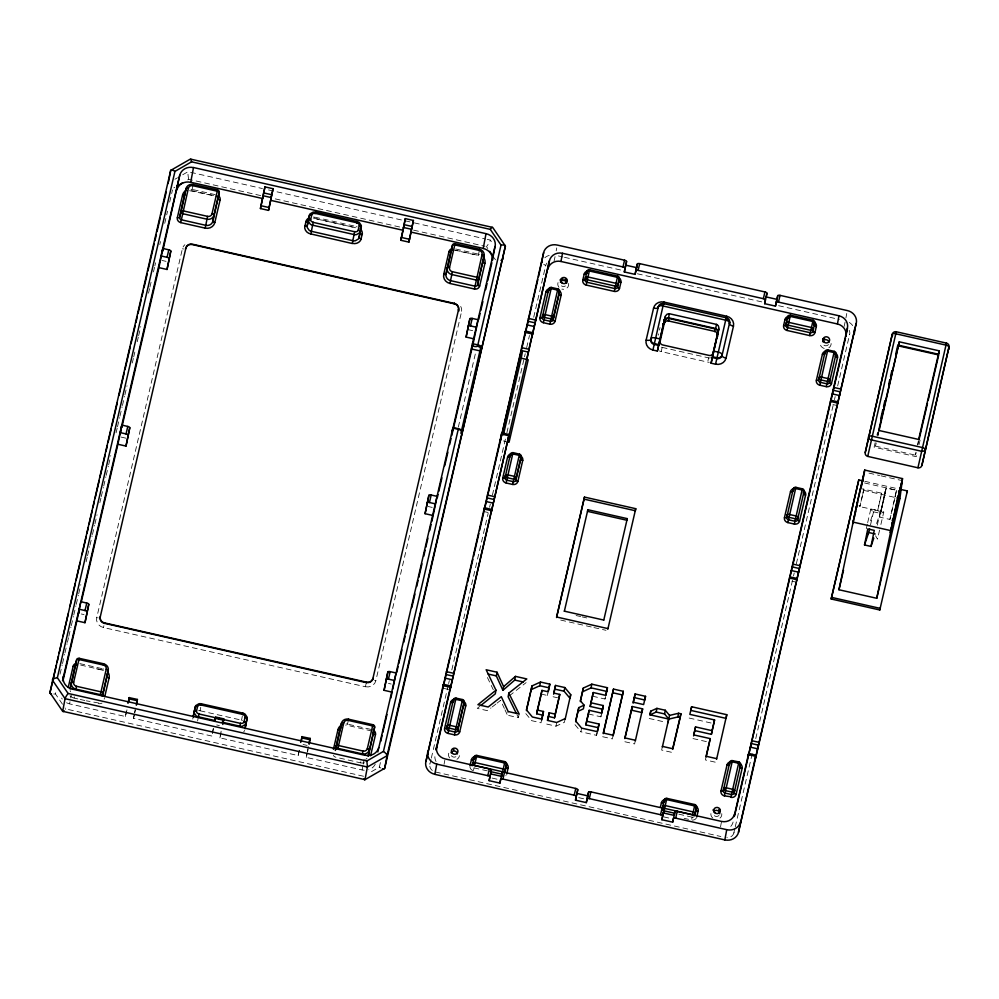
<?xml version="1.0" encoding="UTF-8"?>
<svg xmlns="http://www.w3.org/2000/svg" width="999" height="999" viewBox="0 0 999 999"><rect width="100%" height="100%" fill="white"/><g stroke="black" fill="none" stroke-linecap="round" stroke-linejoin="round"><path stroke-width="0.75" stroke-dasharray="5 3.75" d="M884.814 494.755L885.614 490.684M883.578 498.888L879.62 517.107L889.884 519.443L896.453 490.309L886.225 487.999L884.19 497.689M896.478 490.359L895.429 495.679M96.404 668.768L102.51 670.154L102.847 668.806L79.833 663.611M313.474 218.182A5.782 5.357 10.7 0 1 314.423 218.319L355.881 227.822L314.398 218.481L314.735 217.145L356.193 226.511L356.006 227.347M479.245 250.786L478.346 255.532L453.896 250.025M862.674 488.661L863.823 489.21L859.914 506.381L862.699 494.655M862.874 493.868L863.823 489.21L881.642 493.194L884.14 492.782L885.601 490.684M126.96 709.839L125.412 716.508L69.58 703.883L70.417 699.462M70.692 697.989L71.254 695.042M193.107 184.503L191.92 190.747L192.258 189.448L215.172 194.63M125.412 716.508L126.786 709.215M211.788 736.038L133.516 718.331L134.341 713.96M134.615 712.499L135.439 708.129M197.602 720.991L198.389 716.82M198.639 710.626A5.782 5.357 10.7 0 1 200.1 710.776L201.411 703.833M212.337 733.116L213.174 728.746M299.4 750.237L298.164 755.556L219.892 737.861L221.815 727.659M242.482 720.441A5.782 5.357 10.7 0 0 241.558 720.154L242.607 714.597M298.164 755.556L299.55 748.276M364.21 770.254A11.551 10.702 10.7 0 1 362.113 769.942L306.268 757.392L307.093 753.021M307.367 751.56L308.466 745.729M348.476 719.193L347.315 725.386L347.627 724.15L372.078 729.67M362.1 770.017L362.924 765.596M363.211 764.123L364.872 755.281M444.043 764.36L444.817 760.276M556.193 250.849L556.743 247.927M519.13 713.998L518.431 717.682L507.455 715.197L508.154 711.513M541.72 719.105L541.033 722.789L531.668 720.666L525.749 713.548M541.258 694.08L547.377 695.466L547.839 693.006M546.715 724.075L555.981 726.173L556.68 722.489M565.147 718.618L564.447 722.302L555.981 726.173M597.152 732.804L596.553 735.339L580.906 731.805L581.605 728.121M596.553 735.339L597.252 731.655M588.448 713.998L600.861 716.807L601.323 714.347M592.582 696.216L604.994 699.025L605.456 696.565M613.111 735.239L612.412 738.923L602.597 736.713M635.327 740.259L634.64 743.943L624.2 741.595M662.362 746.378L661.663 750.062L672.002 752.397L672.702 748.713M706.131 756.268L705.444 759.952L715.871 762.312L716.57 758.628M720.529 826.872L721.553 821.415M845.928 317.882L846.752 313.486M661.588 347.202A3.322 3.072 10.7 0 0 662.175 347.39L661.238 351.611L707.667 362.1A6.606 6.119 10.7 0 0 709.278 362.262M710.489 357.792A3.322 3.072 10.7 0 1 708.591 357.879L707.667 362.1M694.143 816.695A2.198 2.035 10.7 0 1 692.132 817.182L691.695 819.205M474.013 767.956L473.451 770.516M875.524 445.966L876.235 442.932M877.846 434.665L878.421 431.83M916.058 452.172L915.471 454.995L916.183 451.96M917.507 445.104L918.368 440.871M880.843 511.201C879.894 516.346 881.006 512.162 877.721 510.452L858.678 506.393M881.218 509.44L880.231 514.423L881.418 509.815M881.018 510.352L881.543 507.954M884.627 495.666L884.302 497.165M895.154 496.94L895.291 496.303M881.318 508.953L882.017 505.781M554.133 260.876L555.057 256.643M844.13 326.436L845.067 322.202M894.879 498.239L889.959 519.28M365.971 684.278L365.409 686.75L103.471 627.534A8.729 8.092 10.7 0 1 96.741 617.682L182.392 248.801A8.729 8.092 10.7 0 1 184.877 244.73M881.767 506.88L882.929 501.735M884.452 496.69L883.703 499.887M883.903 499.175L882.641 504.782M74.413 696.852L74.138 698.076L78.721 699.113M103.896 625.699L103.471 627.534M360.789 761.825L360.564 762.824L336.114 757.304A4.408 4.083 10.7 0 1 333.329 755.419M98.714 703.021L86.351 700.836M877.821 435.939L878.808 431.63M883.191 500.586L886.2 487.987M882.517 505.094L882.129 506.78M881.98 507.654L882.392 505.669M62.487 704.22L55.444 693.905L56.156 690.871M60.027 674.175L62.15 665.072M62.5 663.548L64.61 654.445M64.96 652.921L67.083 643.818M67.433 642.295L68.494 637.737M68.844 636.226L70.954 627.122M71.316 625.599L73.427 616.495M73.776 614.972L75.899 605.869M76.249 604.345L78.359 595.242M78.709 593.718L80.832 584.615M86.114 561.85L87.175 557.292M87.525 555.769L89.648 546.665M89.997 545.142L92.108 536.038M92.457 534.515L94.58 525.412M94.93 523.901L97.04 514.785M99.863 502.647L100.924 498.089M101.274 496.565L103.397 487.462M103.746 485.951L105.857 476.835M106.206 475.324L108.329 466.208M108.679 464.697L110.789 455.581M116.084 432.817L117.133 428.259M117.495 426.748L119.605 417.632M119.955 416.121L122.078 407.005M122.427 405.494L124.538 396.391M124.9 394.867L127.01 385.764M132.293 362.987L133.354 358.441M133.704 356.918L135.115 350.849M137.238 341.733L138.287 337.187M138.649 335.664L140.759 326.561M148.514 293.169L149.575 288.611M149.925 287.088L151.336 281.019M153.446 271.915L154.508 267.357M154.857 265.834L155.569 262.799M159.79 244.593L160.502 241.558M164.735 223.339L167.545 211.189M169.668 202.085L172.49 189.947M104.158 699.175L104.483 697.752M133.516 718.331L134.44 714.335M134.753 713.011L135.365 710.339M212.412 733.366L213.649 728.034M219.892 737.861L221.129 732.529M306.268 757.392L307.192 753.396M307.505 752.06L308.117 749.4M365.422 686.713A8.729 8.092 10.7 0 0 375.824 680.769L461.501 311.9A3.322 1.249 13.1 0 1 460.914 311.738M455.669 249.001L478.683 254.208L478.384 255.457M380.419 762.574L379.358 767.132L368.469 773.401M458.329 427.11L475.599 352.722M430.981 759.602L429.92 764.16L427.909 762.849M431.331 758.079L448.276 685.114M448.626 683.591L449.338 680.556M451.81 669.917L488.161 513.336M489.585 507.255L490.284 504.22M492.407 495.104L506.53 434.29M506.88 432.779L524.175 358.291M524.525 356.768L525.237 353.733M526.648 347.652L529.47 335.489M533.703 317.245L545.716 265.559A6.956 6.444 10.7 0 1 546.99 263.037M547.377 695.466L547.964 692.919M658.241 335.189L658.528 333.903M659.427 330.07L660.027 327.51M600.861 716.807L601.56 713.786M604.994 699.025L605.581 696.478M734.914 828.308L733.853 832.866L736.937 832.429M735.264 826.785L752.21 753.82M755.744 738.623L793.169 577.484M793.518 575.973L794.217 572.927M796.34 563.811L834.115 401.161M834.465 399.637L835.176 396.591M837.649 385.951L849.649 334.265M875.174 442.657L874.125 447.152L916.233 456.68L917.282 452.172M876.922 435.139L877.621 432.142M877.984 435.352L878.695 432.317M866.27 528.696L867.319 524.175M867.669 522.664L870.816 509.103L883.778 512.037L879.932 528.608M870.491 524.987L873.488 512.075L869.692 523.301M877.272 525.162L879.969 513.536L875.698 526.173M883.865 497.452L884.19 496.066M882.005 507.317L879.644 517.12M879.582 530.119L877.484 539.148L875.574 535.764M917.944 444.38L918.643 441.358M919.03 444.667L920.079 440.159M884.19 496.253L884.789 493.531M884.627 494.405L885.589 490.709L884.827 493.606M102.547 670.054L79.52 664.785M243.694 731.842L243.993 731.493A4.396 4.071 10.7 0 0 244.618 730.369M479.645 706.43L477.247 708.366L487.5 710.689L491.071 707.866M492.257 706.93L495.829 704.108M497.015 703.171L500.599 700.349L504.345 708.453M509.34 695.841L526.098 682.629M174.875 179.271L177.497 177.76M182.742 174.738L187.987 171.716L262.437 188.549M173.826 187.849L174.813 187.288M187.687 179.882L188.674 179.308L261.613 195.792M883.753 512.05L881.68 513.074M189.548 190.697L216.371 196.316M268.506 189.922L412.837 222.54M414.348 222.889L485.751 239.023M487.275 239.373L490.309 240.06L492.857 243.793M558.404 255.931L562.961 256.955M564.472 257.305L623.688 270.692M637.362 273.776L763.386 302.26M778.571 305.694L839.297 319.43M275.287 198.888L401.423 227.397M413.574 230.145L485.002 246.291M213.511 195.504L191.945 190.634A5.932 5.495 10.7 0 0 189.723 190.522M455.369 250.187L478.371 255.382A5.932 5.495 10.7 0 1 479.408 255.707M662.175 347.39L708.591 357.879M832.941 404.57L835.863 405.232M162.013 260.439L166.059 261.363M467.832 329.583L473.226 330.806M875.461 446.103L915.471 455.157M868.968 473.101L879.545 475.499M881.056 475.836L900.711 480.282M864.847 481.318L898.251 488.873M864.535 482.967L896.415 490.172M863.636 490.347L895.379 497.527M873.138 511.725L880.481 513.386M503.471 440.934L506.306 441.583M485.189 511.838L488.099 512.499M791.932 581.193L794.842 581.843M120.991 437.062L126.386 438.286M428.171 506.505L432.217 507.417M576.123 615.534L580.669 616.558M582.18 616.895L586.725 617.931M560.739 620.079L592.419 627.235M593.93 627.572L605.993 630.307M689.148 718.044L712.424 723.313M553.059 696.753L557.579 697.777M649.213 718.481L665.109 722.077M692.981 738.573L706.53 741.633M444.168 688.461L448.539 689.447M81.319 613.985L84.028 614.597M388.499 683.428L391.196 684.04M371.74 731.018L347.315 725.324A5.932 5.495 10.7 0 0 345.679 725.174M474.038 767.881L487.325 770.878M678.833 814.173L692.132 817.182M684.128 818.331L688.561 819.33M200.1 710.776L241.558 720.154M492.132 778.084L498.214 779.457M578.733 797.652L584.802 799.038M663.798 816.895L669.879 818.268M435.427 771.99L720.878 836.525M216.696 724.974L219.393 725.586M303.072 744.505L307.118 745.416M80.245 699.462L84.828 700.499M363.524 776.248L65.684 708.915L65.035 707.979M543.706 264.26L545.716 265.559M872.214 510.901L870.878 509.19M574.987 724.687L580.906 731.805M487.799 248.514L486.513 246.641A5.844 0.924 -56.2 0 0 490.322 240.147M494.193 257.892L495.467 259.777M517.057 714.897L518.431 717.682M487.412 677.534L493.319 689.785M504.97 709.802L507.455 715.197M859.09 505.706A3.322 3.072 10.7 0 1 860.014 505.794M863.723 489.797A3.322 3.072 10.7 0 1 862.861 489.485M859.14 505.906A3.322 3.147 15.2 0 1 860.052 505.981M65.684 708.878A5.844 0.924 -56.2 0 1 65.385 709.278M380.831 767.994A5.844 1.998 37.1 0 1 379.37 767.095M188.674 179.258A5.844 0.762 81.8 0 1 187.949 171.766M55.444 693.868A5.844 2.06 -11.1 0 1 53.684 694.043M375.287 764.135A11.551 10.702 10.7 0 1 368.706 769.73M69.605 703.808A11.551 10.702 10.7 0 1 66.558 702.747M62.238 699.05A11.551 10.702 10.7 0 1 61.626 698.076M192.807 719.08A4.396 4.071 10.7 0 1 192.907 718.269M346.054 723.963A8.092 7.505 10.7 0 1 347.627 724.175M364.51 762.799A8.092 7.505 10.7 0 1 360.564 762.811M478.683 254.233A8.092 7.505 10.7 0 1 479.445 254.433M313.311 217.058A7.28 6.743 10.7 0 1 314.685 217.32M356.168 226.698A7.28 6.743 10.7 0 1 357.18 226.935M102.835 668.831A8.092 7.505 10.7 0 1 103.609 669.043M366.995 758.278A5.932 5.495 10.7 0 1 365.634 759.365M102.535 669.992A5.932 5.495 10.7 0 1 103.571 670.317M70.467 691.745A5.932 5.495 10.7 0 1 70.155 690.659M102.06 703.021A4.408 4.083 10.7 0 1 98.589 703.596M74.138 698.051A8.092 7.505 10.7 0 1 70.017 695.828M191.071 189.286A8.092 7.505 10.7 0 1 192.245 189.473M375.836 680.781A3.322 1.249 13.1 0 1 374.662 680.419M460.701 306.431A8.729 8.092 10.7 0 1 461.488 311.888M183.604 248.976A3.322 1.249 13.1 0 1 182.392 248.801M97.328 617.794A3.322 1.249 13.1 0 1 96.728 617.682M436.039 761.513A11.051 10.24 10.7 0 1 435.102 754.67M733.079 822.027A11.051 10.24 10.7 0 1 729.22 827.784M455.869 756.718A3.322 3.072 10.7 0 1 451.161 755.394M718.968 815.471A3.322 3.072 10.7 0 1 714.048 815.421M565.422 285.914A3.322 3.072 10.7 0 1 561.475 285.876M828.471 344.593A3.322 3.072 10.7 0 1 822.602 343.531M459.428 755.619A5.507 5.095 10.7 0 1 456.93 759.277M449.662 757.941A5.507 5.095 10.7 0 1 449.625 751.66M721.778 813.673A5.507 5.095 10.7 0 1 718.119 819.093M712.774 818.006A5.507 5.095 10.7 0 1 711.413 811.812M568.668 283.454A5.507 5.095 10.7 0 1 561.85 289.136M558.965 287.287A5.507 5.095 10.7 0 1 558.241 282.068M831.131 343.519A5.507 5.095 10.7 0 1 827.671 348.351M824.212 348.451A5.507 5.095 10.7 0 1 820.504 341.621M544.842 257.742A11.476 10.627 10.7 0 1 549.925 255.232M849.35 322.477A11.476 10.627 10.7 0 1 852.659 325.612M432.317 770.491A6.956 6.444 10.7 0 1 429.882 764.148M733.89 832.879A6.956 6.444 10.7 0 1 726.835 837.686M849.15 330.257A6.956 6.444 10.7 0 1 849.687 334.278M506.043 775.461A4.408 4.083 10.7 0 1 505.794 775.773M472.789 770.491A4.408 4.083 10.7 0 1 469.942 766.708M696.403 817.906A4.408 4.083 10.7 0 1 691.733 820.029M661.251 351.586A6.606 6.119 10.7 0 1 659.427 350.911M877.734 510.364L881.63 493.194L877.734 510.364"/><path stroke-width="1.5" d="M855.931 508.916L857.604 500.849M900.449 487.862L899.45 493.044M865.209 452.522L892.282 334.265A3.322 3.309 2.8 0 1 896.253 331.768L946.465 343.119A3.322 3.309 2.8 0 1 948.975 347.078L921.902 465.334A3.409 3.159 10.7 0 1 917.919 467.794L867.719 456.393A3.409 3.159 10.7 0 1 865.271 452.535L892.282 334.265A3.322 1.249 13.1 0 1 895.753 333.766L945.966 345.117A3.322 1.249 13.1 0 1 948.975 347.078L921.902 465.334M367.42 766.67L366.845 761.026L68.094 693.443L57.368 677.709L174.95 171.391L191.546 161.838L490.284 229.37L501.023 245.105L477.847 344.88C478.334 348.027 470.741 346.553 472.452 343.656L495.005 246.541L492.495 259.802M879.045 430.806L899.287 341.82L939.235 350.849L938.885 353.584M856.63 506.393L856.468 507.067A3.322 3.072 10.7 0 0 856.081 508.054L838.96 589.747L876.747 598.289L899.912 498.551L902.522 478.608L864.734 470.067L852.671 523.726M217.557 189.96L193.107 184.503A5.932 5.495 10.7 0 0 186.076 188.549L179.658 217.307A2.198 2.035 10.7 0 0 181.356 219.78L205.806 225.324A5.932 5.495 10.7 0 0 212.837 221.278L219.243 192.52A2.21 2.048 10.7 0 0 217.545 190.035L211.988 213.836A3.696 3.422 10.7 0 1 207.58 216.358L183.129 210.851A2.21 0.837 13.1 0 0 180.819 211.176A2.21 2.048 10.7 0 0 182.517 213.661L206.968 219.193A5.932 5.495 10.7 0 0 213.986 215.147L219.243 192.52A2.21 0.837 13.1 0 0 217.233 191.209L192.795 185.689A3.696 3.422 10.7 0 0 188.399 188.224A2.21 0.837 13.1 0 0 186.076 188.549L179.658 217.307A2.21 0.837 13.1 0 1 177.347 217.632L182.605 195.005A8.092 7.505 10.7 0 1 186.488 190.16M222.789 723.201L223.813 718.88L215.722 717.045L214.922 721.266M315.609 212.075L357.043 221.566A5.782 5.357 10.7 0 1 359.315 222.59L361.226 225.387A4.396 4.071 10.7 0 1 361.226 227.073L359.066 237.525A4.396 4.071 10.7 0 1 358.329 239.036L355.369 240.747A5.782 5.357 10.7 0 1 352.872 240.684L311.413 231.318A5.782 5.357 10.7 0 1 309.141 230.294L307.23 227.485A4.396 4.071 10.7 0 1 307.23 225.811L309.403 215.347A4.396 4.071 10.7 0 1 310.127 213.836L313.099 212.138A5.782 5.357 10.7 0 1 315.584 212.2L315.272 213.374L356.743 222.752L357.055 221.503M335.327 750.461L341.446 723.239A5.932 5.495 10.7 0 1 348.476 719.193L348.501 719.043M450.424 687.1L450.724 685.951L443.431 684.303L443.144 685.451M519.505 454.195L513.036 452.609L506.143 482.979L512.612 484.44L519.505 454.195A2.21 2.048 10.7 0 1 521.191 456.68L515.859 480.119A2.198 2.035 10.7 0 1 513.236 481.618M526.873 359.465L532.754 332.704L525.462 331.056L524.75 334.89L543.631 252.722L538.523 276.623M472.028 765.709A2.21 0.837 13.1 0 0 472.34 765.396L474.188 756.942A2.21 2.048 10.7 0 1 476.823 755.431L504.92 761.625L502.11 774.225L490.284 771.553M587.949 270.979A4.408 4.083 10.7 0 0 584.215 274.088L582.804 280.082A2.21 0.837 13.1 0 0 585.114 279.745L586.975 271.303A2.21 2.048 10.7 0 1 589.597 269.792L617.669 276.136A2.21 2.048 10.7 0 1 619.368 278.621L617.507 287.075A2.198 2.035 10.7 0 1 614.885 288.574L586.813 282.242A2.198 2.035 10.7 0 1 585.127 279.745L585.589 277.297A2.21 0.837 13.1 0 1 587.899 276.96L615.971 283.304A2.21 0.837 13.1 0 1 617.969 284.615L617.507 287.075A2.21 0.837 13.1 0 0 619.517 288.374L620.903 282.38A4.408 4.083 10.7 0 0 618.918 277.984M714.722 331.631L715.209 328.946L668.781 318.444A3.322 3.072 10.7 0 0 664.847 320.716L659.964 342.195M738.91 762.025L738.885 762.1A2.21 2.048 10.7 0 1 740.609 764.585L734.115 793.019A2.198 2.035 10.7 0 1 731.493 794.517L725.012 793.069A2.198 2.035 10.7 0 1 723.313 790.571L729.807 762.137A2.21 2.048 10.7 0 1 732.429 760.626L738.935 761.95L731.006 796.765L724.387 795.878A4.408 4.083 10.7 0 1 721.016 790.908L727.035 764.922A4.408 4.083 10.7 0 1 730.781 761.812M794.68 488.511A4.408 4.083 10.7 0 0 790.509 491.645L784.465 517.619A4.408 4.083 10.7 0 0 787.861 522.589L794.33 524.063L802.397 488.661M861.275 485.539L860.788 487.062M873.788 538.124L870.991 546.416L864.51 544.954L868.718 532.517L875.199 533.978M102.522 696.266L108.229 670.516A5.932 5.495 10.7 0 0 103.696 663.86L103.384 665.047A3.696 3.422 10.7 0 1 106.219 669.218M193.094 184.44L192.795 185.689M193.169 716.882L195.217 706.992A4.396 4.071 10.7 0 1 195.954 705.481L198.913 703.771A5.782 5.357 10.7 0 1 201.411 703.833L201.099 705.007L242.557 714.385L242.882 713.136A5.782 5.357 10.7 0 1 245.142 714.223L247.053 717.032A4.396 4.071 10.7 0 1 247.053 718.706L245.067 728.533M348.489 719.13L348.164 720.379L372.615 725.911A2.21 0.837 13.1 0 1 374.625 727.21L368.206 755.968L374.625 727.21A2.21 2.048 10.7 0 0 372.927 724.725L367.357 748.526A3.696 3.422 10.7 0 1 362.962 751.061L338.511 745.541A2.21 0.837 13.1 0 0 336.201 745.866A2.21 2.048 10.7 0 0 337.887 748.351L362.337 753.883A5.932 5.495 10.7 0 0 369.368 749.837A2.21 0.837 13.1 0 0 367.357 748.526M472.14 345.067L452.26 431.393L453.009 427.447L458.391 428.721A3.297 1.236 13.1 0 1 461.388 430.681L462.275 431.643L461.663 435.002L505.407 246.066L492.694 227.422L190.384 159.078L170.704 170.404L49.962 692.669L62.675 711.313L364.997 779.657L384.677 768.331L505.407 246.066M500.174 441.271L501.635 433.591L483.728 511.513L484.453 507.679L491.708 509.478L491.021 513.161L509.003 434.89L507.729 441.895L509.078 442.207L528.221 359.765L521.203 358.179L522.589 350.811L528.259 352.098M462.974 701.086A4.408 4.083 10.7 0 1 465.734 705.856L459.715 731.842A2.21 0.837 13.1 0 1 457.704 730.531L458.166 728.071A2.21 0.837 13.1 0 0 456.168 726.773L449.687 725.299A2.21 0.837 13.1 0 0 447.377 725.636L446.903 728.096A2.198 2.035 10.7 0 0 448.601 730.569L455.082 732.042A2.198 2.035 10.7 0 0 457.692 730.531L464.198 702.097A2.21 2.048 10.7 0 0 462.512 699.612L454.458 734.864L447.989 733.391A4.408 4.083 10.7 0 1 444.605 728.421L450.624 702.434A4.408 4.083 10.7 0 1 453.958 699.387M617.669 276.061L614.273 291.396L586.201 285.052A4.408 4.083 10.7 0 1 582.817 280.082M809.689 335.577L813.074 320.317A2.21 2.048 10.7 0 1 814.797 322.802L812.936 331.256A2.198 2.035 10.7 0 1 810.314 332.754L787.637 327.635A2.198 2.035 10.7 0 1 785.951 325.15L787.799 316.695A2.21 2.048 10.7 0 1 790.421 315.185L787.025 330.457L809.689 335.577A4.408 4.083 10.7 0 0 814.934 332.555M802.397 488.698L802.347 488.811A2.21 2.048 10.7 0 1 804.07 491.296L797.577 519.73A2.198 2.035 10.7 0 1 794.954 521.241L788.473 519.78A2.198 2.035 10.7 0 1 786.787 517.295L793.281 488.861A2.21 2.048 10.7 0 1 795.903 487.35L787.849 522.602M826.248 386.638A4.408 4.083 10.7 0 0 831.48 383.628L837.524 357.642A2.21 0.837 13.1 0 1 835.526 356.343L835.988 353.883A2.21 2.048 10.7 0 0 834.29 351.398L826.248 386.65L819.767 385.189A4.408 4.083 10.7 0 1 816.383 380.207L822.414 354.233A4.408 4.083 10.7 0 1 826.585 351.099M734.115 816.583L748.388 754.645L755.669 756.293L738.486 832.204L856.205 323.376L755.281 758.79L756.006 754.957L755.719 756.118M543.568 252.697A11.476 10.627 10.7 0 1 557.28 245.067L624.562 260.215A2.21 0.837 13.1 0 1 626.573 261.526L624.313 271.953L635.102 274.388L635.801 270.704A2.21 0.837 13.1 0 1 638.111 270.379L763.361 298.689A2.21 0.837 13.1 0 1 765.359 300L764.672 303.684L775.461 306.119L776.161 302.435A2.21 0.837 13.1 0 1 778.471 302.11L838.973 315.784A11.051 10.24 10.7 0 1 847.402 328.209L748.001 757.142L748.713 753.321L748.426 754.47M861.225 485.801L864.734 470.067M868.705 532.654L869.592 528.858M70.08 688.811A2.21 0.837 13.1 0 0 70.205 688.598L76.623 659.839A2.21 2.048 10.7 0 1 79.246 658.329L73.676 682.142A3.696 3.422 10.7 0 0 76.536 686.301L100.974 691.845A2.21 0.837 13.1 0 1 102.984 693.144L102.398 696.216M103.684 663.798L79.246 658.329M128.509 701.96L129.333 697.514L127.972 703.346M201.411 703.833L242.882 713.136M301.261 741.021L302.098 736.563L300.724 742.394M455.082 243.656L449.525 267.532A3.696 3.422 10.7 0 0 452.372 271.703L476.81 277.235A2.21 0.837 13.1 0 1 478.821 278.546L477.659 284.678A2.198 2.035 10.7 0 1 475.037 286.176L450.586 280.657A5.932 5.495 10.7 0 1 446.053 274.001L452.46 245.242A2.21 2.048 10.7 0 1 455.082 243.731L479.532 249.25A5.932 5.495 10.7 0 1 484.078 255.919L477.659 284.678A2.21 0.837 13.1 0 0 479.67 285.976L484.915 263.349A2.21 0.837 13.1 0 1 482.917 262.05A5.932 5.495 10.7 0 0 482.967 259.99M479.532 249.25L479.22 250.437A3.696 3.422 10.7 0 1 482.055 254.608A2.21 0.837 13.1 0 1 484.078 255.919L478.821 278.546A2.21 2.048 10.7 0 1 476.198 280.057L451.748 274.525A5.932 5.495 10.7 0 1 447.202 267.869A2.21 0.837 13.1 0 1 449.525 267.532M458.391 428.721L383.441 751.423L366.845 761.026M484.428 507.829L484.153 508.828M444.592 728.421A2.21 0.837 13.1 0 0 446.903 728.096L453.409 699.65A2.21 2.048 10.7 0 1 456.031 698.139L447.989 733.391M491.708 509.478L450 689.785L450.699 686.101M462.5 699.537L456.031 698.139M549.974 288.624A4.408 4.083 10.7 0 0 546.016 291.745L539.972 317.719A2.21 0.837 13.1 0 0 542.282 317.395L548.788 288.961A2.21 2.048 10.7 0 1 551.411 287.45L543.356 322.702L549.837 324.163L557.879 288.911A2.21 2.048 10.7 0 1 559.577 291.396L553.084 319.83A2.198 2.035 10.7 0 1 550.461 321.341L543.98 319.88A2.198 2.035 10.7 0 1 542.295 317.395L542.744 314.935A2.21 0.837 13.1 0 1 545.067 314.61L551.535 316.071A2.21 0.837 13.1 0 1 553.546 317.382L553.084 319.83A2.21 0.837 13.1 0 0 555.082 321.141L561.126 295.155A4.408 4.083 10.7 0 0 558.953 290.659M476.823 755.431L474.5 765.421L502.572 771.765A2.21 2.048 10.7 0 0 505.194 770.254L506.58 764.26A2.21 2.048 10.7 0 0 504.895 761.775M663.448 304.433L663.648 303.296L652.921 350.037L657.379 351.049L658.616 345.417L654.158 344.405A4.408 4.083 10.7 0 1 650.786 339.435L658.353 306.643A4.433 1.661 13.1 0 1 662.974 305.981L725.599 320.142A4.433 1.661 13.1 0 1 729.607 322.752L722.027 355.544A4.433 1.661 13.1 0 0 726.036 358.154L733.466 326.186A4.433 1.661 13.1 0 1 729.457 323.564L729.607 322.752A4.433 4.108 10.7 0 0 726.223 317.782L715.546 364.198L711.088 363.199L713.723 351.111L718.181 352.11A4.433 1.661 13.1 0 1 722.19 354.72L722.027 355.544A4.408 4.083 10.7 0 1 716.783 358.554L712.337 357.555M662.05 808.666A2.21 0.837 13.1 0 0 662.362 808.353L664.223 799.899A2.21 2.048 10.7 0 1 666.845 798.388L663.436 813.648A4.408 4.083 10.7 0 1 662.812 813.461M790.421 315.185L813.111 320.254M732.429 760.626L724.387 795.878M795.903 487.35L802.347 488.811M822.414 354.233A2.21 0.837 13.1 0 0 824.724 353.896L825.186 351.448A2.21 0.837 13.1 0 1 827.497 351.111L833.978 352.572A2.21 0.837 13.1 0 1 835.988 353.883L829.482 382.317A2.198 2.035 10.7 0 1 826.86 383.828L820.379 382.367A2.198 2.035 10.7 0 1 818.693 379.882L825.186 351.448A2.21 2.048 10.7 0 1 827.809 349.937L819.767 385.189M834.277 351.323L827.784 349.937M796.99 578.421L789.685 576.848M830.731 400.224L838.011 401.873M897.564 498.801L890.309 532.592L897.676 501.81M62.55 680.694L179.733 175.275A11.551 10.702 10.7 0 1 193.481 167.607M76.886 620.866L80.832 601.71L86.763 603.059A2.21 0.837 13.1 0 1 88.774 604.358L84.977 622.702L76.886 620.866L63.024 680.556M79.171 610.464L78.621 613.374L79.321 610.352M62.675 711.313L65.072 698.676L52.348 680.019M117.894 444.255L121.841 425.099L127.785 426.436A2.21 0.837 13.1 0 1 129.783 427.747L125.999 446.078L117.894 444.255L81.431 601.298M120.467 432.38L121.841 425.099M84.977 622.702L88.774 604.358M168.581 181.643L170.704 170.404M158.916 267.632L162.862 248.476L168.806 249.812A2.21 0.837 13.1 0 1 170.804 251.124L167.02 269.468L158.916 267.632L121.741 427.697M162.313 251.386L162.862 248.476M125.999 446.078L129.783 427.747M179.733 175.275L162.737 251.186M167.02 269.468L170.804 251.124M99.326 617.794A3.322 1.249 13.1 0 0 100.2 617.182L100.275 616.783A5.47 5.057 10.7 0 0 104.483 622.889L104.383 623.438M176.86 189.985A11.551 10.702 10.7 0 1 190.697 182.342L193.506 167.532L486.014 233.666A11.551 10.702 10.7 0 1 495.092 246.566M185.402 248.788A3.322 1.249 13.1 0 0 185.864 248.301L185.951 247.889A5.47 5.057 10.7 0 1 192.432 244.193L454.37 303.396A5.47 5.057 10.7 0 1 458.578 309.528L458.491 309.94A3.322 1.249 13.1 0 0 459.065 310.876M136.339 705.232L137.412 699.425L129.296 697.677M261.039 205.732L264.947 186.888L273.052 188.724L268.519 210.377L260.427 208.541L261.039 205.732L269.143 207.555L268.519 210.377M260.427 208.541L264.947 186.888M269.143 207.555L273.052 188.724M193.244 716.82L195.217 706.992A2.21 0.837 13.1 0 1 197.54 706.655L196.528 710.988A2.21 0.837 13.1 0 0 194.218 711.325A4.396 4.071 10.7 0 0 194.206 712.999L196.129 715.796A5.782 5.357 10.7 0 0 198.389 716.82L214.685 720.504M222.765 724.45L223.788 719.03M244.992 728.596L247.053 718.706A2.21 0.837 13.1 0 0 245.042 717.394L244.043 721.728A2.21 0.837 13.1 0 1 246.041 723.039A4.396 4.071 10.7 0 1 245.304 724.55L242.345 726.248A5.782 5.357 10.7 0 1 239.86 726.198L222.09 722.177M401.411 237.462L405.307 218.619L413.411 220.454L408.891 242.108L400.786 240.272L401.411 237.462L409.503 239.285L408.891 242.108M403.384 228.821L405.307 218.619M309.091 744.28L310.19 738.398M409.503 239.285L413.411 220.454M366.283 682.804L366.421 682.117A5.47 5.057 10.7 0 0 372.914 678.408L372.827 678.821A3.322 1.249 13.1 0 0 373.077 679.457M454.37 303.396L454.258 304.033L454.458 303.271M364.997 779.657L367.382 767.02L387.063 755.694L462.262 431.843A4.408 1.661 13.1 0 0 458.241 429.32L452.847 428.096L377.822 751.96M390.771 698.114L392.157 692.145L384.066 690.309L387.849 671.977A2.21 0.837 13.1 0 1 390.159 671.64L396.103 672.989L392.707 689.223M387.849 671.977L384.066 690.309M431.768 521.565L433.179 515.521L425.075 513.698L428.871 495.354A2.21 0.837 13.1 0 1 431.181 495.029L437.112 496.366L433.454 514.073M428.871 495.354L425.075 513.698M384.677 768.331L387.063 755.694M451.748 435.552L474.188 338.911L466.096 337.075L469.88 318.731A2.21 0.837 13.1 0 1 472.202 318.406L478.134 319.742L474.463 337.45M469.88 318.731L466.096 337.075M486.014 233.666L483.229 248.401L411.201 232.118M460.901 433.341L480.544 348.251A3.297 1.236 13.1 0 0 477.534 346.291M443.406 684.452L442.707 688.136L484.115 509.015L491.408 510.651M436.113 749.213L450.387 687.275L443.094 685.626L425.911 761.55L449.912 658.179M427.772 751.298A11.476 10.627 10.7 0 0 436.763 764.06L434.815 774.35L724.812 839.922L726.748 829.682A11.476 10.627 10.7 0 0 740.484 821.99M450.624 702.434A2.21 0.837 13.1 0 0 452.947 702.11L453.409 699.65A2.21 0.837 13.1 0 1 455.719 699.325L462.2 700.786A2.21 0.837 13.1 0 1 464.198 702.097L458.166 728.071A2.21 2.048 10.7 0 1 455.544 729.582L449.063 728.121A2.21 2.048 10.7 0 1 447.377 725.636M519.967 455.669A4.408 4.083 10.7 0 1 522.727 460.439L517.869 481.431A2.21 0.837 13.1 0 1 515.859 480.119L516.321 477.659A2.21 0.837 13.1 0 0 514.323 476.361L507.842 474.887A2.21 0.837 13.1 0 0 505.531 475.224L505.057 477.672A2.198 2.035 10.7 0 0 506.755 480.157M532.729 332.854L532.03 336.538L549.413 260.839A11.051 10.24 10.7 0 1 562.499 253.271L623.001 266.958A2.21 0.837 13.1 0 1 624.999 268.269M506.143 482.967A4.408 4.083 10.7 0 1 502.759 478.009L507.617 457.018A2.21 0.837 13.1 0 0 509.94 456.693L510.402 454.233A2.21 2.048 10.7 0 1 513.024 452.722M549.413 260.839L436.151 750.112M546.003 291.745A2.21 0.837 13.1 0 0 548.314 291.408L548.788 288.961A2.21 0.837 13.1 0 1 551.098 288.624L557.579 290.097A2.21 0.837 13.1 0 1 559.577 291.396L553.546 317.382A2.21 2.048 10.7 0 1 550.924 318.893L544.443 317.42A2.21 2.048 10.7 0 1 542.744 314.935M547.889 269.031A11.051 10.24 10.7 0 1 560.951 261.451L562.499 253.284M472.34 765.396L472.802 762.936A2.21 0.837 13.1 0 1 475.112 762.599L503.184 768.955A2.21 0.837 13.1 0 1 505.194 770.254L504.732 772.714L506.58 764.26A2.21 0.837 13.1 0 0 504.582 762.961L476.511 756.605A2.21 0.837 13.1 0 0 474.188 756.942L473.726 759.39A2.21 0.837 13.1 0 1 471.416 759.727L470.017 765.721M516.383 713.498L508.141 696.79L508.841 693.106L526.798 678.945L515.459 676.385L514.772 680.069L502.922 690.321L496.328 675.898L497.027 672.227L486.151 669.755L495.979 690.197L495.279 693.88L480.844 705.469M502.922 690.321L503.621 686.638L497.027 672.227M734.615 813.848A11.051 10.24 10.7 0 1 721.553 821.428L677.247 811.4A2.21 0.837 13.1 0 0 674.937 811.725L672.677 822.152L661.875 819.717L664.135 809.29A2.21 0.837 13.1 0 0 662.137 807.979L590.871 791.87A2.21 0.837 13.1 0 0 588.561 792.195L586.301 802.622L575.499 800.187L577.759 789.759A2.21 0.837 13.1 0 0 575.761 788.448L504.495 772.339A2.21 0.837 13.1 0 0 502.185 772.677L499.925 783.104L489.123 780.656L491.383 770.229A2.21 0.837 13.1 0 0 489.385 768.918L445.067 758.903A11.051 10.24 10.7 0 1 436.65 746.49M489.123 780.656L491.383 770.229M584.203 274.088A2.21 0.837 13.1 0 0 586.513 273.751L586.975 271.303A2.21 0.837 13.1 0 1 589.285 270.966L617.357 277.31A2.21 0.837 13.1 0 1 619.368 278.621L617.969 284.615A2.21 2.048 10.7 0 1 615.347 286.126L587.275 279.782A2.21 2.048 10.7 0 1 585.589 277.297M499.925 783.104L500.611 779.42A2.21 0.837 13.1 0 1 502.934 779.083L574.188 795.192A2.21 0.837 13.1 0 1 576.198 796.503L575.499 800.187M502.185 772.677L501.486 776.36L490.684 773.913M526.448 710.564L532.017 685.913L540.484 682.042L549.837 684.165L548.264 691.658M531.318 689.597L539.785 685.726L540.484 682.042M541.62 720.242L542.794 715.172L536.688 713.786L537.375 710.102L541.957 690.396L548.064 691.783L549.837 684.165M541.258 694.08L541.957 690.396M624.313 271.953L626.573 261.526M542.794 715.172L543.493 711.488L537.375 710.102M584.065 499.138L584.452 497.09L635.739 508.691L635.352 510.739L584.065 499.138L556.568 617.532M548.488 716.458L549.175 712.774L555.207 714.135L554.507 717.819L548.488 716.458L547.602 720.267M587.862 509.727L587.549 511.363L626.96 520.267L627.272 518.631L587.862 509.727L564.348 611.276M554.832 689.123L555.519 685.439L564.797 687.537L570.716 694.655L570.017 698.338L564.098 691.221L554.832 689.123L553.646 694.205M635.102 274.388L637.362 263.961A2.21 0.837 13.1 0 1 639.685 263.636L764.922 291.945A2.21 0.837 13.1 0 1 766.932 293.256L766.233 296.94L777.035 299.375L775.461 306.119M555.519 685.439L553.758 693.069L559.777 694.43L554.507 717.819M564.098 691.221L564.797 687.537M575.674 721.703L578.796 707.617L584.09 705.194L580.382 700.749L583.341 688.049L591.808 684.178L607.454 687.724L605.881 695.217M580.344 701.61L583.341 688.049M711.088 363.199L718.793 329.258A6.106 5.657 10.7 0 0 718.93 328.084L718.331 325.774L716.758 324.463L669.33 313.723L667.045 314.185L665.471 316.009A6.106 5.657 10.7 0 0 665.084 317.108L660.002 338.961L655.556 337.962A4.433 1.661 13.1 0 0 650.923 338.611L650.774 339.435A4.433 1.661 13.1 0 1 646.141 340.097L653.571 308.117A8.804 8.154 10.7 0 1 664.06 302.098L726.685 316.233A8.804 8.154 10.7 0 1 733.441 326.173M653.571 308.117A4.433 1.661 13.1 0 0 658.191 307.455L658.353 306.643A4.433 4.108 10.7 0 1 663.598 303.621L726.223 317.782M584.09 705.194L583.391 708.878L578.096 711.3M582.642 691.733L591.108 687.861L591.808 684.178M597.439 731.53L598.326 727.722L585.913 724.912L586.613 721.228L589.148 710.314L601.56 713.124L603.309 705.569L590.896 702.759L593.281 692.532L605.681 695.341L607.454 687.724M589.148 710.314L585.913 724.912M601.56 713.786L602.609 709.253L590.209 706.443L590.896 702.759M658.616 345.417L660.002 338.961M593.281 692.532L590.209 706.443M657.379 351.049L665.084 317.108M662.724 323.863A3.322 1.249 13.1 0 0 664.385 323.164L664.847 320.716M718.031 333.341A6.106 5.657 10.7 0 0 718.169 332.18L717.557 329.87L715.983 328.559L668.556 317.819L669.33 313.723M668.781 318.444L668.306 321.091L668.543 320.155M598.326 727.722L599.025 724.038L586.613 721.228M602.609 709.253L603.309 705.569M586.301 802.622L588.561 792.195M603.309 733.678L613.498 689.085L623.314 691.308L613.111 735.888M631.493 710.189L632.192 706.505L642.619 708.865L641.932 712.549L631.493 710.189L624.899 738.598M634.402 697.652L635.102 693.968L645.529 696.328L644.842 700.012L634.402 697.652L633.129 703.146M715.696 328.471L716.47 324.388M715.209 328.946A3.322 3.072 10.7 0 1 717.757 332.679L712.537 355.619L718.793 329.258M717.869 336.064A3.322 1.249 13.1 0 1 717.294 335.127L717.757 332.679M668.855 719.093L669.542 715.409L665.259 710.252L656.892 708.366L650.749 711.163L650.049 714.847L656.193 712.05L664.56 713.935L668.855 719.093L677.871 716.945L680.207 717.469L672.714 749.362M656.193 712.05L656.892 708.366M664.56 713.935L665.259 710.252M668.006 722.739L668.706 719.055L649.899 714.797L650.749 711.163M677.871 716.945L678.571 713.261L680.906 713.786L680.207 717.469M662.362 808.353L662.824 805.893A2.21 0.837 13.1 0 1 665.147 805.569L693.219 811.912A2.21 0.837 13.1 0 1 695.217 813.211L694.755 815.671L696.615 807.217A2.21 2.048 10.7 0 0 694.917 804.732L694.942 804.582M660.401 807.18L661.438 802.684A2.21 0.837 13.1 0 0 663.761 802.359L664.223 799.899A2.21 0.837 13.1 0 1 666.533 799.562L694.605 805.918A2.21 0.837 13.1 0 1 696.615 807.217L695.217 813.211A2.21 2.048 10.7 0 1 692.594 814.722L664.522 808.378A2.21 2.048 10.7 0 1 662.824 805.893M661.875 819.717L664.135 809.29M691.608 706.743L690.908 710.426L726.073 718.381L726.773 714.697L691.608 706.743L689.834 714.36L714.572 719.954L711.388 734.352L694.842 730.606L695.529 726.922L712.087 730.669L711.388 734.352M672.677 822.152L673.363 818.468A2.21 0.837 13.1 0 1 675.686 818.144L726.748 829.682M674.937 811.725L674.238 815.409L663.436 812.974M777.035 299.375L777.734 295.692A2.21 0.837 13.1 0 1 780.044 295.367L847.302 310.564A11.476 10.627 10.7 0 1 856.28 323.389M813.773 321.865A4.408 4.083 10.7 0 1 816.32 326.561L814.947 332.555A2.21 0.837 13.1 0 1 812.936 331.256L813.398 328.796A2.21 0.837 13.1 0 0 811.4 327.485L788.723 322.365A2.21 0.837 13.1 0 0 786.413 322.689L785.938 325.15A2.21 0.837 13.1 0 1 783.628 325.474L785.027 319.48A4.408 4.083 10.7 0 1 788.773 316.371M785.027 319.48A2.21 0.837 13.1 0 0 787.337 319.156L787.799 316.695A2.21 0.837 13.1 0 1 790.109 316.371L812.786 321.491A2.21 0.837 13.1 0 1 814.797 322.802L814.335 325.262A2.21 0.837 13.1 0 0 816.333 326.561M695.529 726.922L693.681 734.889L710.239 738.623L706.118 757.017M739.784 763.736A4.408 4.083 10.7 0 1 742.132 768.343L736.113 794.317A2.21 0.837 13.1 0 1 734.115 793.019L734.577 790.559A2.21 0.837 13.1 0 0 732.567 789.26L726.086 787.786A2.21 0.837 13.1 0 0 723.776 788.124L723.313 790.571A2.21 0.837 13.1 0 1 721.003 790.908M803.633 490.659A4.408 4.083 10.7 0 1 805.594 495.054L799.575 521.041A2.21 0.837 13.1 0 1 797.577 519.73L798.039 517.282A2.21 0.837 13.1 0 0 796.028 515.971L789.56 514.51A2.21 0.837 13.1 0 0 787.237 514.835L786.775 517.295A2.21 0.837 13.1 0 1 784.465 517.619M742.145 768.343A2.21 0.837 13.1 0 1 740.147 767.032L740.609 764.585A2.21 0.837 13.1 0 0 738.598 763.273L732.13 761.812A2.21 0.837 13.1 0 0 729.807 762.137L729.345 764.597A2.21 0.837 13.1 0 1 727.035 764.922M790.496 491.645A2.21 0.837 13.1 0 0 792.806 491.308L793.281 488.861A2.21 0.837 13.1 0 1 795.591 488.523L802.072 489.985A2.21 0.837 13.1 0 1 804.07 491.296L803.608 493.756A2.21 0.837 13.1 0 0 805.619 495.054M831.493 383.628A2.21 0.837 13.1 0 1 829.482 382.317L829.957 379.87A2.21 0.837 13.1 0 0 827.946 378.559L821.465 377.098A2.21 0.837 13.1 0 0 819.155 377.422L818.693 379.882A2.21 0.837 13.1 0 1 816.37 380.207M847.414 328.209L845.866 336.401A11.051 10.24 10.7 0 0 837.437 323.963L838.973 315.784M899.762 489.223L907.354 490.934L879.782 609.989L831.193 599L858.778 479.957L863.323 480.981M858.778 479.957L831.193 599M879.782 609.989L880.094 608.354L831.505 597.365M907.055 492.569L907.354 490.934M864.435 472.077L864.023 474.15M100.375 694.58L106.231 669.218A2.21 0.837 13.1 0 1 108.229 670.516L102.984 693.144A2.21 2.048 10.7 0 1 100.362 694.655L75.912 689.135L76.523 686.313M198.389 716.82L199.013 713.998L219.743 718.693M239.86 726.198L240.472 723.376L222.702 719.355M337.887 748.351L343.768 722.914A3.696 3.422 10.7 0 1 348.164 720.391M366.321 682.654L104.408 623.314A5.47 5.057 10.7 0 1 100.187 617.182L185.951 247.889M362.337 753.883L362.962 751.061M453.009 676.098L445.729 674.462M692.594 814.722L694.942 804.582L666.82 798.363M792.032 566.858L799.325 568.506M861.001 486.963L861.175 486.076A3.322 3.072 10.7 0 0 861.113 486.925M864.51 544.954L867.794 528.921L874.275 530.382L870.991 546.416M876.747 598.289L896.128 505.694M863.66 475.899L863.024 478.946M867.719 456.393L896.253 331.768M917.931 467.744L946.453 343.119M860.663 488.598L860.514 489.335M501.985 774.824L501.573 776.66M860.339 490.134L860.151 490.984M862.549 481.193L862.037 483.566M861.225 487.237L861.762 484.777M898.251 498.588L897.776 500.761M857.854 499.725L859.664 491.77M897.389 502.472L902.222 480.619L900.249 489.123A3.322 3.072 10.7 0 1 898.513 491.171M897.002 504.208L896.515 506.393M896.328 504.82L897.015 501.785M896.315 507.267L895.141 512.337M310.839 233.953L313.187 222.365L354.645 231.743L352.247 243.506L310.839 233.953A7.28 6.743 10.7 0 1 304.745 226.111M207.58 216.371L205.182 228.134L180.732 222.615L188.386 188.224M452.36 271.716L449.975 283.479L474.413 288.998A4.408 4.083 10.7 0 0 479.657 285.976M474.413 288.998L482.067 254.608M525.412 331.218L500.324 440.871M586.201 285.052L589.572 269.792M898.176 496.153L897.302 500.524M49.962 692.669L56.306 665.359M57.005 662.325L58.417 656.268M59.116 653.234L62.288 639.585M62.999 636.55L68.282 613.798M70.042 606.206L75.325 583.466M76.024 580.431L80.257 562.225M82.018 554.645L86.239 536.438M86.95 533.404L88.362 527.347M89.061 524.313L92.233 510.651M92.932 507.629L94.343 501.56M95.055 498.526L99.276 480.319M99.975 477.285L105.27 454.533M105.969 451.511L107.38 445.442M108.079 442.407L111.251 428.758M111.963 425.724L117.245 402.972M119.006 395.379L124.288 372.639M124.987 369.605L130.27 346.853M130.981 343.818L135.202 325.612M135.914 322.577L137.313 316.521M138.024 313.486L141.196 299.825M141.895 296.803L143.307 290.734M144.006 287.7L147.178 274.051M147.889 271.016L154.221 243.706M154.932 240.684L156.344 234.615M157.043 231.581L160.215 217.932M160.914 214.897L166.196 192.145M87.025 611.863A2.21 0.837 13.1 0 0 85.027 610.551L86.763 603.059M128.047 435.239A2.21 0.837 13.1 0 0 126.049 433.928L127.785 426.436M169.068 258.616A2.21 0.837 13.1 0 0 167.058 257.317L168.806 249.812M68.219 687.512L73.152 666.308A4.408 4.083 10.7 0 1 76.473 663.249M70.205 688.598L76.623 659.839A2.21 0.837 13.1 0 1 78.933 659.515L103.384 665.047M104.808 696.34L109.078 677.959A8.092 7.505 10.7 0 0 107.48 671.628M205.195 228.109A8.092 7.505 10.7 0 0 214.81 222.577L220.092 199.95A4.408 4.083 10.7 0 0 218.294 195.667M136.413 703.671L137.387 699.5M214.685 721.365L215.647 717.294M400.786 240.272L403.109 230.282L270.841 200.387M309.166 742.732L310.177 738.423L302.048 736.725M333.429 749.312L337.974 729.707A8.092 7.505 10.7 0 1 342.207 724.687M449.975 283.454A8.092 7.505 10.7 0 1 443.756 274.325L448.988 251.698A2.21 0.837 13.1 0 0 451.298 251.373A2.198 2.035 10.7 0 1 452.01 250.274M335.739 748.988L341.446 723.239A2.21 0.837 13.1 0 1 343.768 722.914M372.827 678.821L458.566 309.528M370.567 755.768L375.474 734.652A4.408 4.083 10.7 0 0 373.089 730.032M386.113 679.47A2.21 0.837 13.1 0 1 388.424 679.133L390.159 671.64M427.122 502.847A2.21 0.837 13.1 0 1 429.445 502.522L431.181 495.029M468.144 326.223A2.21 0.837 13.1 0 1 470.454 325.899L472.202 318.406M380.719 741.383L382.105 735.414M382.804 732.429L386.963 714.522M396.703 672.564L398.102 666.533M398.813 663.511L401.96 649.924M403.721 642.369L405.119 636.326M405.819 633.304L407.929 624.25M411.788 607.642L414.935 594.043M416.695 586.5L418.094 580.456M418.793 577.434L421.953 563.848M423.701 556.293L425.112 550.262M425.811 547.24L427.909 538.174M429.67 530.631L431.068 524.587M437.375 497.465L438.074 494.443M438.773 491.421L441.933 477.834M444.73 465.746L447.889 452.16M449.637 444.605L451.048 438.573M478.708 319.468L480.094 313.511M480.781 310.527L482.867 301.573M485.639 289.635L487.025 283.666M487.712 280.682L491.87 262.774M450.624 655.132L466.858 585.214M467.569 582.167L472.864 559.365M473.563 556.331L478.858 533.528M479.57 530.494L531.818 305.507M532.517 302.472L537.812 279.67M503.446 434.627L521.203 358.179M489.822 776.972A2.21 0.837 13.1 0 0 487.812 775.674L489.385 768.918M502.934 779.083L504.495 772.339M623.001 266.958L624.562 260.215M506.73 774.025L508.129 768.019A4.408 4.083 10.7 0 0 505.956 763.523M532.017 685.913L526.448 709.864L532.367 716.995L541.72 719.105L543.493 711.488M635.801 270.704L637.362 263.961M584.452 497.09L556.605 617.007L607.892 628.596M638.111 270.379L639.685 263.636M536.688 713.786L540.909 695.591M549.175 712.774L547.415 720.391L556.68 722.489L565.147 718.618M555.207 714.135L559.777 694.43M565.147 719.305L570.716 694.655M664.06 302.073L663.548 304.233M578.796 707.617L575.686 721.003L581.605 728.121L597.252 731.655L599.025 724.038M603.758 620.179L627.272 518.631M607.854 629.133L635.739 508.691M574.188 795.192L575.761 788.448M576.198 796.503L577.759 789.759M613.498 689.085L603.296 733.029L613.111 735.239L623.314 691.308M586.987 798.938A2.21 0.837 13.1 0 1 589.31 798.613L590.871 791.87M632.192 706.505L624.899 737.911L635.327 740.259M635.102 693.968L633.191 702.21L643.618 704.57L645.529 696.328M726.685 316.233L726.223 318.157M635.327 740.958L642.619 708.865M763.361 298.689L764.922 291.945M764.672 303.684L766.932 293.256M662.362 747.027L668.706 719.055M776.161 302.435L777.734 295.692M778.471 302.11L780.044 295.367M662.574 816.033A2.21 0.837 13.1 0 0 660.564 814.722L662.137 807.979M693.606 735.913L694.842 730.606M675.686 818.144L677.247 811.4M710.239 738.623L706.131 756.268L716.57 758.628M712.087 730.669L714.572 719.954M696.765 816.982L698.151 810.988A4.408 4.083 10.7 0 0 695.791 806.38M716.583 759.277L726.773 714.697M734.502 815.971L845.516 337.912M838.96 589.747L843.518 570.104M880.756 418.631L882.841 409.615M883.541 406.618L884.939 400.611M888.773 384.091L889.822 379.595M890.521 376.586L891.907 370.579M895.753 354.071L897.839 345.055L938.448 354.233M899.287 341.82L878.708 430.419L918.655 439.448L939.235 350.849M897.689 498.863L902.509 478.621M918.993 439.835L927.447 403.459M928.146 400.424L938.71 354.945L898.725 345.954M680.906 713.786L672.702 748.713L662.362 746.378M859.777 491.258L860.626 487.737M857.592 502.347L856.917 505.207M898.064 497.265L900.424 487.812M855.169 513.773L855.706 511.513M854.232 517.694L854.682 515.846M893.655 518.618L892.419 523.364L892.582 522.09A3.322 3.072 10.7 0 0 892.307 520.042A3.322 3.147 15.2 0 1 892.681 522.489M856.468 507.067L855.993 508.828M853.496 520.666L852.884 522.976M755.931 755.219L748.688 753.396M856.106 508.454L856.143 508.316A3.322 3.147 15.2 0 1 856.618 507.242M868.406 533.254L866.67 534.815M309.278 219.618L308.978 219.967A4.396 4.071 10.7 0 0 308.241 221.478L307.23 225.811A2.21 0.837 13.1 0 1 304.92 226.136L305.931 221.815A2.21 0.837 13.1 0 0 308.241 221.478L309.403 215.347A2.21 0.837 13.1 0 1 311.713 215.022L310.701 219.355A2.21 0.837 13.1 0 0 308.391 219.68A4.396 4.071 10.7 0 0 308.391 221.353L310.302 224.163A5.782 5.357 10.7 0 0 312.575 225.187L354.033 234.553A5.782 5.357 10.7 0 0 356.518 234.615L359.478 232.904A4.396 4.071 10.7 0 0 360.214 231.393L361.226 227.073A2.21 0.837 13.1 0 0 359.215 225.762L358.216 230.095A2.21 0.837 13.1 0 1 360.214 231.393L359.066 237.525A2.21 0.837 13.1 0 0 361.064 238.836L362.075 234.503A2.21 0.837 13.1 0 1 360.065 233.192A4.396 4.071 10.7 0 0 360.065 231.518L359.952 231.081M503.621 686.638L515.459 676.385M495.979 690.197L477.934 704.682L488.199 707.005L501.286 696.665L508.154 711.513L519.13 713.998L508.841 693.106M176.798 186.139L179.77 184.44M180.757 183.866L182.73 182.73M669.542 715.409L678.571 713.261M480.644 348.264L481.855 347.49A4.408 1.661 13.1 0 0 477.847 344.88L472.452 343.656M668.556 317.819L666.271 318.269L664.697 320.092A6.106 5.657 10.7 0 0 664.31 321.203M625.874 265.21L636.675 267.645M263.561 192.882L271.653 194.718M403.921 224.613L412.013 226.448M560.951 261.463L837.437 323.976M262.937 195.704L271.041 197.527M403.296 227.435L411.401 229.258M190.722 182.268L262.749 198.551M479.22 250.437L454.77 244.905A2.21 0.837 13.1 0 0 452.46 245.242L446.053 274.001A2.21 0.837 13.1 0 1 443.731 274.325M551.411 287.45L557.879 288.911M658.766 344.593L654.32 343.594A4.433 4.108 10.7 0 1 650.923 338.611M712.487 356.743L716.932 357.742A4.433 4.108 10.7 0 0 722.19 354.72M528.384 318.406L535.664 320.042M833.666 387.412L840.958 389.061M527.759 321.216L535.052 322.864M833.054 390.234L840.334 391.883M527.06 324.9L534.353 326.548M832.354 393.918L839.635 395.567M525.137 332.392L532.417 334.041M830.419 401.411L837.711 403.059M161.126 255.969L167.058 257.317M470.454 325.899L476.398 327.247M521.59 347.627L528.883 349.275M471.403 348.951L480.044 350.911M896.89 497.864L899.912 498.551M503.446 433.254L509.115 434.528M501.523 434.066L508.803 435.714M852.821 522.04L890.621 530.581M506.755 480.169L513.236 481.63M487.362 495.017L494.655 496.665M792.644 564.035L799.937 565.684M486.738 497.839L494.03 499.488M486.051 501.523L493.331 503.171M791.333 570.541L798.626 572.177M789.397 578.021L796.69 579.67M120.105 432.592L126.049 433.928M429.445 502.522L435.377 503.858M564.31 611.151L603.708 620.054M591.108 687.861L606.755 691.408M612.812 692.769L622.614 694.992M488.174 674.063L496.328 675.898M514.772 680.069L523.276 681.992M539.785 685.726L549.138 687.849M446.341 671.64L453.633 673.289M751.635 740.659L758.915 742.307M751.011 743.468L758.303 745.117M445.03 678.146L452.322 679.782M750.311 747.152L757.604 748.8M79.083 609.203L85.027 610.551M388.424 679.133L394.355 680.481M104.483 622.901L366.421 682.117M348.476 719.193L372.927 724.725M674.4 813.174L664.06 810.838A2.198 2.035 10.7 0 1 662.861 810.139M577.06 793.443L587.862 795.878M436.75 764.123L487.812 775.674M589.31 798.613L660.564 814.722M129.008 698.85L137.113 700.674M215.384 718.368L223.489 720.204M301.76 737.899L309.865 739.735M72.365 689.148L364.872 755.281M65.072 698.676L367.382 767.02M489.71 251.336L491.633 254.146M245.205 722.664L245.742 723.975A4.396 4.071 10.7 0 1 245.742 725.649M190.859 159.228L191.546 161.838M364.498 779.732A5.844 0.762 81.8 0 1 364.111 778.696M168.269 183.479A5.844 1.998 37.1 0 1 168.232 183.254M51.449 693.905A5.844 2.06 -11.1 0 1 50.112 693.318M384.253 768.88A5.844 1.998 37.1 0 1 382.492 768.718M64.136 710.764A5.844 0.924 -56.2 0 1 63.187 711.638M502.997 258.978A5.844 2.06 -11.1 0 1 501.023 260.439M72.39 689.073A11.551 10.702 10.7 0 1 63.299 676.248M483.216 248.476A11.551 10.702 10.7 0 1 492.457 260.352M378.733 747.564A11.551 10.702 10.7 0 1 364.897 755.207M372.839 678.821A5.47 5.057 10.7 0 1 366.346 682.517M193.906 713.935A4.396 4.071 10.7 0 1 194.393 712.786M490.284 229.408A4.633 0.724 -56.2 0 1 492.145 227.297M383.429 751.473A4.633 1.586 37.1 0 1 387.063 755.232M52.547 679.57A4.633 1.636 -11.1 0 1 57.343 677.759M171.341 169.917A4.633 1.586 37.1 0 1 174.937 171.441M501.023 245.155A4.633 1.636 -11.1 0 1 505.032 245.367M65.11 698.413A4.633 0.724 -56.2 0 1 68.082 693.493M211.988 213.836A2.21 0.837 13.1 0 1 213.986 215.147L212.837 221.278A2.21 0.837 13.1 0 0 214.835 222.577M73.676 682.142A2.21 0.837 13.1 0 0 71.366 682.467A5.932 5.495 10.7 0 0 75.912 689.135M313.199 222.128A2.722 2.522 10.7 0 1 310.589 219.343M358.329 230.132A2.722 2.522 10.7 0 1 354.745 231.531M356.73 222.977A2.722 2.522 10.7 0 1 359.34 225.774M311.601 214.985A2.722 2.522 10.7 0 1 315.185 213.586M242.557 714.622A2.722 2.522 10.7 0 1 245.167 717.407M197.427 706.618A2.722 2.522 10.7 0 1 201.011 705.232M244.156 721.765A2.722 2.522 10.7 0 1 240.572 723.164M199.026 713.773A2.722 2.522 10.7 0 1 196.416 710.976M337.974 729.707A2.21 0.837 13.1 0 0 340.297 729.37A5.932 5.495 10.7 0 1 341.159 727.497M375.474 734.652A2.21 0.837 13.1 0 1 373.464 733.341A2.198 2.035 10.7 0 0 373.151 731.78M361.238 238.886A7.28 6.743 10.7 0 1 352.31 243.331M180.744 222.602A4.408 4.083 10.7 0 1 177.36 217.632M182.605 195.005A2.21 0.837 13.1 0 0 184.915 194.68A5.932 5.495 10.7 0 1 185.24 193.731M220.092 199.95A2.21 0.837 13.1 0 1 218.082 198.651A2.198 2.035 10.7 0 0 217.27 196.566M107.005 674.05A5.932 5.495 10.7 0 1 107.08 676.648A2.21 0.837 13.1 0 0 109.078 677.959M305.756 221.766A7.28 6.743 10.7 0 1 309.215 217.782M360.189 228.696A7.28 6.743 10.7 0 1 362.25 234.528M449.001 251.698A4.408 4.083 10.7 0 1 452.11 248.689M483.066 256.731A8.092 7.505 10.7 0 1 484.89 263.349M75.437 666.046A2.21 0.837 13.1 0 1 73.152 666.308M75.499 665.871A2.198 2.035 10.7 0 1 76.436 664.697M458.504 309.94A5.47 5.057 10.7 0 0 454.283 303.821L192.357 244.593A5.47 5.057 10.7 0 0 185.851 248.301M738.548 832.229A11.476 10.627 10.7 0 1 724.837 839.859M451.073 752.746A3.322 3.072 10.7 0 1 457.405 753.858M713.598 811.775A3.322 3.072 10.7 0 1 719.767 813.785M560.377 282.093A3.322 3.072 10.7 0 1 566.708 283.204M822.614 341.695A3.322 3.072 10.7 0 1 829.02 342.207M453.496 749.762A5.507 5.095 10.7 0 1 454.046 749.762M712.899 810.089A5.507 5.095 10.7 0 1 713.561 809.689M718.731 809.677A5.507 5.095 10.7 0 1 720.054 810.564M560.039 279.982A5.507 5.095 10.7 0 1 563.049 279.108M564.91 279.408A5.507 5.095 10.7 0 1 566.995 280.607M822.639 339.161A5.507 5.095 10.7 0 1 823.101 338.923A5.507 5.095 10.7 0 1 824.637 338.474M854.382 329.658A11.476 10.627 10.7 0 1 854.345 333.629M434.827 774.287A11.476 10.627 10.7 0 1 425.836 761.525M541.633 262.937A11.476 10.627 10.7 0 1 541.908 262.025M522.739 460.439A2.21 0.837 13.1 0 1 520.729 459.128A2.198 2.035 10.7 0 0 520.004 457.117M517.857 481.418A4.408 4.083 10.7 0 1 512.624 484.428M620.903 282.38A2.21 0.837 13.1 0 1 618.905 281.081A2.198 2.035 10.7 0 0 618.868 280.082M619.505 288.374A4.408 4.083 10.7 0 1 614.273 291.383M502.747 478.009A2.21 0.837 13.1 0 0 505.057 477.672L510.402 454.233A2.21 0.837 13.1 0 1 512.712 453.908L519.193 455.369A2.21 0.837 13.1 0 1 521.191 456.68L516.321 477.659A2.21 2.048 10.7 0 1 513.698 479.17L507.217 477.709A2.21 2.048 10.7 0 1 505.531 475.224M507.629 457.03A4.408 4.083 10.7 0 1 512.012 453.896M834.764 352.872A4.408 4.083 10.7 0 1 837.512 357.642M698.151 810.988A2.21 0.837 13.1 0 1 696.153 809.677A2.198 2.035 10.7 0 0 695.791 808.054M661.45 802.684A4.408 4.083 10.7 0 1 665.834 799.562M465.746 705.856A2.21 0.837 13.1 0 1 463.736 704.545A2.198 2.035 10.7 0 0 463.012 702.534M459.702 731.83A4.408 4.083 10.7 0 1 454.47 734.852M736.101 794.317A4.408 4.083 10.7 0 1 730.868 797.327M508.129 768.019A2.21 0.837 13.1 0 1 506.118 766.72A2.198 2.035 10.7 0 0 505.969 765.446M471.428 759.727A4.408 4.083 10.7 0 1 474.95 756.643M561.126 295.155A2.21 0.837 13.1 0 1 559.115 293.856A2.198 2.035 10.7 0 0 558.916 292.482M555.069 321.141A4.408 4.083 10.7 0 1 549.837 324.151M543.369 322.689A4.408 4.083 10.7 0 1 539.984 317.732M799.562 521.041A4.408 4.083 10.7 0 1 794.33 524.05M787.025 330.444A4.408 4.083 10.7 0 1 783.641 325.487M723.776 788.124A2.21 2.048 10.7 0 0 725.474 790.609L731.955 792.07A2.21 2.048 10.7 0 0 734.577 790.559M739.784 765.409A2.198 2.035 10.7 0 1 740.134 767.032M729.357 764.597A2.198 2.035 10.7 0 1 729.757 763.785M452.947 702.11A2.198 2.035 10.7 0 1 454.008 700.786M548.326 291.408A2.198 2.035 10.7 0 1 548.951 290.384M819.155 377.422A2.21 2.048 10.7 0 0 820.853 379.907L827.322 381.381A2.21 2.048 10.7 0 0 829.957 379.87M834.615 354.195A2.198 2.035 10.7 0 1 835.514 356.343M824.724 353.896A2.198 2.035 10.7 0 1 825.698 352.622M474.5 765.421A2.21 2.048 10.7 0 1 472.802 762.936M473.738 759.402A2.198 2.035 10.7 0 1 474.987 757.991M663.761 802.359A2.198 2.035 10.7 0 1 664.822 801.036M586.513 273.751A2.198 2.035 10.7 0 1 586.925 272.939M509.94 456.693A2.198 2.035 10.7 0 1 511.001 455.369M787.237 514.835A2.21 2.048 10.7 0 0 788.935 517.32L795.416 518.793A2.21 2.048 10.7 0 0 798.039 517.282M803.184 492.045A2.198 2.035 10.7 0 1 803.596 493.756M792.819 491.308A2.198 2.035 10.7 0 1 793.693 490.097M813.398 328.796A2.21 2.048 10.7 0 1 810.776 330.307L788.099 325.174A2.21 2.048 10.7 0 1 786.413 322.689M813.686 323.314A2.198 2.035 10.7 0 1 814.322 325.249M787.337 319.156A2.198 2.035 10.7 0 1 788.698 317.707M660.089 341.196A3.322 3.072 10.7 0 0 662.637 344.93L709.065 355.419A3.322 3.072 10.7 0 0 712.999 353.159M717.294 335.127A3.322 3.072 10.7 0 0 714.747 331.393L668.319 320.904A3.322 3.072 10.7 0 0 664.385 323.164M663.798 319.867A6.606 6.119 10.7 0 1 665.883 319.093M726.011 358.154A8.804 8.154 10.7 0 1 715.546 364.173M652.934 350.025A8.804 8.154 10.7 0 1 646.166 340.097M726.685 318.793A4.408 4.083 10.7 0 1 729.445 323.564M658.204 307.467A4.408 4.083 10.7 0 1 660.913 304.57M948.551 346.978A3.409 3.159 10.7 0 1 948.813 349.2M892.232 336.401A3.409 3.159 10.7 0 1 892.631 335.389M922.189 447.502L871.977 436.151A3.322 1.249 13.1 0 0 868.506 436.638A3.322 2.56 11.7 0 0 871.153 439.872L921.365 451.223A3.322 2.56 11.7 0 0 925.199 449.463A3.322 1.249 13.1 0 0 922.189 447.502M452.435 753.433A3.322 3.072 10.7 0 0 457.892 751.922A3.322 3.072 10.7 0 0 453.621 748.239A3.322 3.072 10.7 0 0 452.435 753.433M714.797 812.749A3.322 3.072 10.7 0 0 720.254 811.238A3.322 3.072 10.7 0 0 715.983 807.554A3.322 3.072 10.7 0 0 714.797 812.749M561.738 282.792A3.322 3.072 10.7 0 0 567.182 281.268A3.322 3.072 10.7 0 0 562.912 277.585A3.322 3.072 10.7 0 0 561.738 282.792M824.1 342.095A3.322 3.072 10.7 0 0 829.557 340.584A3.322 3.072 10.7 0 0 825.286 336.9A3.322 3.072 10.7 0 0 824.1 342.095"/></g></svg>
